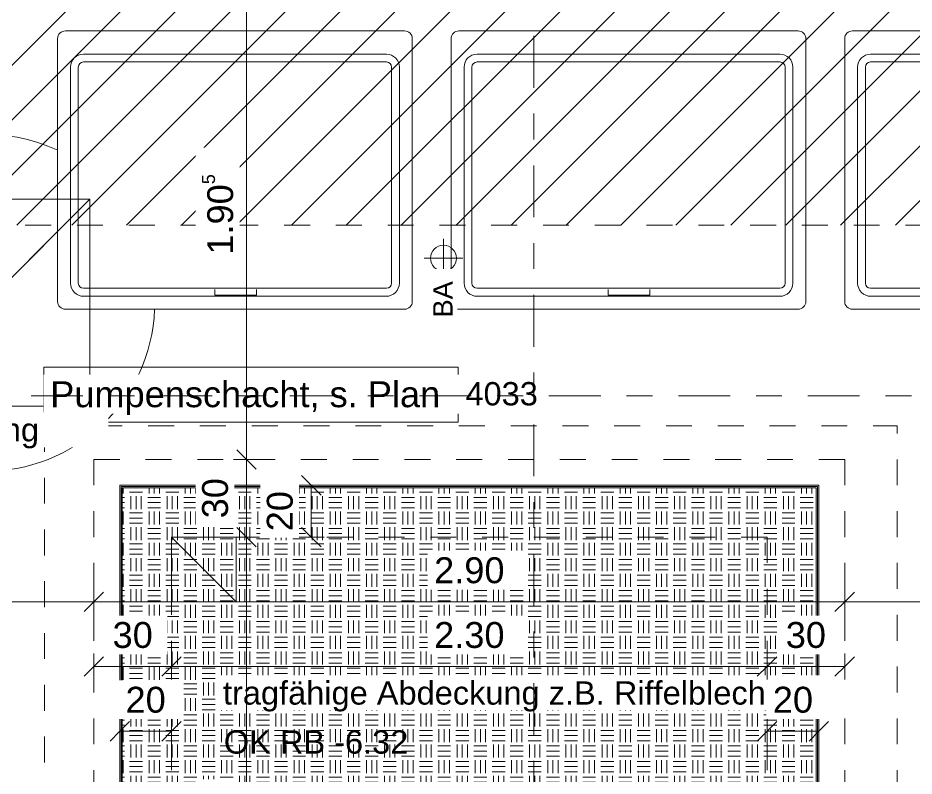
# Model space of a CAD drawing. Header units: metres. Extents: x -35.6 to 33, y -4 to 38.1.
# Drawn here: x -10.211 to -6.75, y -0.676 to 2.252 of the extents above; entities that cross this region are included whole.
import ezdxf

# ---------------------------------------------------------------- set-up
doc = ezdxf.new("R2010")
doc.units = ezdxf.units.M
for name, pattern in [('_Rasterlinie_', [0.375, 0.2, -0.05, 0.075, -0.05]), ('_Verdeckte Linien_', [0.15, 0.1, -0.05]), ('Strichliert - Fein', [0.15, 0.1, -0.05]), ('Strichpunkt - Fein', [0.2, 0.1, -0.05, 0, -0.05])]:
    doc.linetypes.add(name, pattern=pattern)
for name, color, linetype, lineweight in [('A-____-____-DIMS', 7, 'Continuous', 5), ('A-____-____-DIMS-50', 7, 'Continuous', 5), ('A-____-NOTE-TEXT', 7, 'Continuous', 9), ('A-DETL-____-HDLN', 7, '_Verdeckte Linien_', 9), ('A-DETL-GENF-OTLN', 7, 'Continuous', 9), ('A-FLOR-____-OTLN', 7, 'Continuous', 9), ('A-GENM-____-OTLN', 7, 'Continuous', 9), ('G-____-____-DIMS', 7, 'Continuous', 5), ('Q-SPCQ-____-OTLN', 7, 'Continuous', 9), ('S-GRID-____-OTLN', 7, 'Continuous', 5), ('Text', 7, 'Continuous', 5)]:
    doc.layers.add(name, color=color, linetype=linetype, lineweight=lineweight)
doc.styles.add('Arial', font='arial.ttf', dxfattribs={"height": 0.1})
doc.styles.add('Arial_1', font='arial.ttf', dxfattribs={"height": 0.075})
doc.styles.add('Arial_2', font='arial.ttf', dxfattribs={"height": 0.09})
doc.dimstyles.new('SUB_Rohbau_fein', dxfattribs={"dimscale": 0.3048, "dimtxt": 0.102026, "dimasz": 0.246063, "dimexe": 0.164042, "dimexo": 0.0625, "dimgap": 0.123031, "dimtad": 1, "dimdec": 1, "dimlfac": 100, "dimrnd": 0.5, "dimdsep": 46, "dimtxsty": 'Arial', "dimblk1": 'OBLIQUE', "dimblk2": 'OBLIQUE', "dimsah": 1, "dimcen": 0.09, "dimazin": 0, "dimtfac": 1, "dimtdec": 4, "dimtix": 1, "dimtmove": 0, "dimatfit": 3, "dimfxl": 0.164042, "dimfxlon": 1, "dimtvp": 1, "dimtfill": 1, "dimtolj": 1, "dimtzin": 0, "dimarcsym": 2})
doc.dimstyles.new('SUB_Rohbau_fein_1', dxfattribs={"dimscale": 0.3048, "dimtxt": 0.102026, "dimasz": 0.246063, "dimexe": 0.164042, "dimexo": 0.0625, "dimgap": 0.123031, "dimtad": 1, "dimrnd": 0.005, "dimzin": 0, "dimdsep": 46, "dimtxsty": 'Arial', "dimblk1": 'OBLIQUE', "dimblk2": 'OBLIQUE', "dimsah": 1, "dimcen": 0.09, "dimazin": 0, "dimtfac": 1, "dimtdec": 4, "dimtix": 1, "dimtmove": 0, "dimatfit": 3, "dimfxl": 0.164042, "dimfxlon": 1, "dimtvp": 1, "dimtfill": 1, "dimtolj": 1, "dimtzin": 0, "dimarcsym": 2})
doc.dimstyles.new('SUB_Rohbau_fein_6', dxfattribs={"dimscale": 0.3048, "dimtxt": 0.102026, "dimasz": 0.246063, "dimexe": 0.164042, "dimexo": 0.0625, "dimgap": 0.123031, "dimtad": 1, "dimdec": 1, "dimlfac": 100, "dimrnd": 0.5, "dimdsep": 46, "dimtxsty": 'Arial', "dimblk1": 'OBLIQUE', "dimblk2": 'OBLIQUE', "dimsah": 1, "dimcen": 0.09, "dimazin": 0, "dimtfac": 1, "dimtdec": 4, "dimtix": 1, "dimtmove": 0, "dimatfit": 3, "dimfxl": 0.164042, "dimfxlon": 1, "dimtvp": 1, "dimtfill": 1, "dimtolj": 1, "dimtzin": 0, "dimarcsym": 2})
doc.dimstyles.new('SUB_Rohbau_fein_7', dxfattribs={"dimscale": 0.3048, "dimtxt": 0.102026, "dimasz": 0.246063, "dimexe": 0.164042, "dimexo": 0.0625, "dimgap": 0.123031, "dimtad": 1, "dimrnd": 0.005, "dimzin": 0, "dimdsep": 46, "dimtxsty": 'Arial', "dimblk1": 'OBLIQUE', "dimblk2": 'OBLIQUE', "dimsah": 1, "dimcen": 0.09, "dimazin": 0, "dimtfac": 1, "dimtdec": 4, "dimtix": 1, "dimtmove": 0, "dimatfit": 3, "dimfxl": 0.164042, "dimfxlon": 1, "dimtvp": 1, "dimtfill": 1, "dimtolj": 1, "dimtzin": 0, "dimarcsym": 2})
pattern_1 = [(0, (0, 0), (0, 0.12), [0.05, -0.09]), (0, (0, -0.02), (0, 0.12), [0.05, -0.09]), (0, (0, -0.04), (0, 0.12), [0.05, -0.09]), (270, (0.115, 0.005), (-0.14, -9e-18), [0.05, -0.07]), (270, (0.095, 0.005), (-0.14, -9e-18), [0.05, -0.07]), (270, (0.075, 0.005), (-0.14, -9e-18), [0.05, -0.07]), (0, (0.07, -0.06), (0, 0.12), [0.05, -0.09]), (0, (0.07, -0.08), (0, 0.12), [0.05, -0.09]), (0, (0.07, -0.1), (0, 0.12), [0.05, -0.09]), (270, (0.045, -0.055), (-0.14, -9e-18), [0.05, -0.07]), (270, (0.025, -0.055), (-0.14, -9e-18), [0.05, -0.07]), (270, (0.005, -0.055), (-0.14, -9e-18), [0.05, -0.07])]

# ---------------------------------------------------------------- blocks, each defined once
blk = doc.blocks.new('Müllcontainer-1100 L - schwarz-21087214--01_UG_OK_FFB_AF_ro')
at = {"layer": 'Q-SPCQ-____-OTLN'}
for p, q in [((0.655, 0.3), (-0.655, 0.3)), ((-0.685, 0.27), (-0.685, -0.745)), ((0.685, -0.745), (0.685, 0.27)), ((-0.585, 0.21), (0.585, 0.21)), ((0.585, 0.18), (-0.585, 0.18)), ((-0.635, -0.674), (-0.635, 0.16)), ((-0.605, 0.16), (-0.605, -0.674)), ((0.605, -0.674), (0.605, 0.16)), ((0.635, 0.16), (0.635, -0.674)), ((-0.585, -0.694), (0.585, -0.694)), ((0.584, -0.725), (-0.584, -0.725)), ((-0.0783, -0.6986), (-0.0783, -0.7205)), ((-0.0783, -0.7205), (-0.0683, -0.7205)), ((0.0728, -0.7205), (-0.0683, -0.7205)), ((0.0728, -0.7205), (0.0828, -0.7205)), ((0.0828, -0.7205), (0.0828, -0.6986)), ((-0.655, -0.775), (0.655, -0.775))]:
    blk.add_line(p, q, dxfattribs=at)
for centre, radius, start, end in [((-0.655, 0.27), 0.03, 90, 180), ((0.655, 0.27), 0.03, 360, 90), ((-0.585, 0.16), 0.05, 90, 180), ((0.585, 0.16), 0.05, 360, 90), ((-0.585, 0.16), 0.02, 90, 180), ((0.585, 0.16), 0.02, 360, 90), ((-0.584, -0.674), 0.051, 180, 270), ((-0.585, -0.674), 0.02, 180, 270), ((0.584, -0.674), 0.051, 270, 0), ((0.585, -0.674), 0.02, 270, 0), ((-0.655, -0.745), 0.03, 180, 270), ((0.655, -0.745), 0.03, 270, 0)]:
    blk.add_arc(centre, radius, start, end, dxfattribs=at)
blk = doc.blocks.new('Deckenöffnung rechteckig - DS-43010951--01_UG_OK_FFB_AF_ro')
at = {"layer": 'A-DETL-GENF-OTLN', "linetype": 'Strichliert - Fein'}
for p, q in [((-0.125, -0.125), (0.125, 0.125)), ((-0.125, -0.125), (-0.125, 0.125)), ((-0.125, 0.125), (0.125, 0.125)), ((0.125, -0.125), (0.125, 0.125)), ((0.125, -0.125), (-0.125, -0.125))]:
    blk.add_line(p, q, dxfattribs=at)
at = {"layer": 'A-DETL-GENF-OTLN'}
for p, q in [((-0.125, -0.125), (-0.125, 0.125)), ((-0.125, -0.125), (0.125, 0.125)), ((-0.125, 0.125), (0.125, 0.125)), ((0.125, -0.125), (0.125, 0.125)), ((0.125, -0.125), (-0.125, -0.125))]:
    blk.add_line(p, q, dxfattribs=at)
blk = doc.blocks.new('Deckenöffnung rechteckig - DS-41446744--01_UG_OK_FFB_AF_ro')
at = {"layer": 'A-DETL-GENF-OTLN', "linetype": 'Strichliert - Fein'}
for p, q in [((-0.4, -0.4), (0.4, 0.4)), ((-0.4, -0.4), (-0.4, 0.4)), ((-0.4, 0.4), (0.4, 0.4)), ((0.4, -0.4), (0.4, 0.4)), ((0.4, -0.4), (-0.4, -0.4))]:
    blk.add_line(p, q, dxfattribs=at)
at = {"layer": 'A-DETL-GENF-OTLN'}
for p, q in [((-0.4, -0.4), (-0.4, 0.4)), ((-0.4, -0.4), (0.4, 0.4)), ((-0.4, 0.4), (0.4, 0.4)), ((0.4, -0.4), (0.4, 0.4)), ((0.4, -0.4), (-0.4, -0.4))]:
    blk.add_line(p, q, dxfattribs=at)
blk = doc.blocks.new('Schachtabdeckung_rund - Rund-41619066--01_UG_OK_FFB_AF_ro')
at = {"layer": 'A-GENM-____-OTLN'}
for start, end in [(64.921, 180), (180, 357.7894)]:
    blk.add_arc((0, 0), 0.65, start, end, dxfattribs=at)
blk = doc.blocks.new('AM_Riffelblechabdeckung_mit_Einstieg - AM_Riffelblechabdeckung_mit_Einstieg-41849280--01_UG_OK_FFB_AF_ro')
at = {"layer": 'A-GENM-____-OTLN', "true_color": 0x787878}
h = blk.add_hatch(dxfattribs=at)
h.set_pattern_fill('FP_27', color=8, style=0, pattern_type=2)
h.set_pattern_definition(pattern_1)
h.paths.add_polyline_path([(1.3252, 1.24), (-0.2625, 1.24), (-0.2625, 0.1625), (-1.34, 0.1625), (-1.34, -1.24), (1.34, -1.24), (1.34, 1.24)])
h = blk.add_hatch(dxfattribs=at)
h.set_pattern_fill('FP_28', color=8, style=0, pattern_type=2)
h.set_pattern_definition(pattern_1)
h.paths.add_polyline_path([(-1.2743, 1.24), (-1.34, 1.24), (-1.34, 0.1775), (-0.2775, 0.1775), (-0.2775, 1.24), (-0.7544, 1.24)])
at = {"layer": 'A-GENM-____-OTLN'}
for p, q in [((-1.35, 1.25), (-1.35, -1.25)), ((1.35, 1.25), (1.35, -1.25)), ((-1.345, 1.245), (-1.345, 0.1725)), ((-0.2725, 1.245), (-1.345, 1.245)), ((-0.2775, 1.24), (-1.34, 1.24)), ((-1.34, 1.24), (-1.34, 0.1775)), ((-0.2775, 0.1775), (-0.2775, 1.24)), ((-0.2725, 0.1725), (-0.2725, 1.245)), ((-0.2675, 1.245), (-0.2675, 0.1675)), ((1.345, 1.245), (-0.2675, 1.245)), ((1.34, 1.24), (-0.2625, 1.24)), ((-0.2625, 1.24), (-0.2625, 0.1625)), ((1.34, -1.24), (1.34, 1.24)), ((1.345, -1.245), (1.345, 1.245)), ((-1.34, 0.1775), (-0.2775, 0.1775)), ((-0.2725, 0.1725), (-1.345, 0.1725)), ((-1.345, 0.1675), (-1.345, -1.245)), ((-1.345, 0.1675), (-0.2675, 0.1675)), ((-1.34, 0.1625), (-1.34, -1.24)), ((-0.2625, 0.1625), (-1.34, 0.1625)), ((-1.345, -1.245), (1.345, -1.245)), ((-1.34, -1.24), (1.34, -1.24)), ((1.35, -1.25), (-1.35, -1.25))]:
    blk.add_line(p, q, dxfattribs=at)
blk = doc.blocks.new('DE_Detailverweis - mit_Rahmen-56961630--01_UG_OK_FFB_AF_ro')
at = {"layer": 'A-DETL-GENF-OTLN', "color": 30, "linetype": 'Strichpunkt - Fein', "true_color": 0xff8000}
for p, q in [((0, 3.2295), (3.2928, 3.2295)), ((0, 3.2295), (0, 0)), ((3.2928, 0), (3.2928, 3.2295)), ((3.2928, 0), (0, 0))]:
    blk.add_line(p, q, dxfattribs=at)
blk = doc.blocks.new('DIMBLOCK710--01_UG_OK_FFB_AF_ro')
at = {"layer": 'A-____-____-DIMS-50'}
for p, q in [((-12.633, -0.0034), (-12.633, 0.0466)), ((-9.918, -0.0034), (-9.918, 0.0466)), ((-12.633, -0.0034), (-12.5955, 0.0341)), ((-9.918, -0.0034), (-9.8805, 0.0341)), ((-12.633, -0.0034), (-12.6705, -0.0409)), ((-12.633, -0.0034), (-9.918, -0.0034)), ((-12.633, -0.0034), (-12.633, -0.0534)), ((-9.918, -0.0034), (-9.9555, -0.0409)), ((-9.918, -0.0034), (-9.918, -0.0534))]:
    blk.add_line(p, q, dxfattribs=at)
at = {"layer": 'A-____-____-DIMS-50', "color": 0, "insert": (-11.4372, 0.1686), "char_height": 0.1, "width": 0.388091, "attachment_point": 1, "line_spacing_factor": 0.941778, "style": 'Arial', "bg_fill": 3, "box_fill_scale": 1.25, "bg_fill_color": 256, "bg_fill_true_color": 13158600, "bg_fill_transparency": 0}
blk.add_mtext('2.71\\A2\\H0.5x;\\S5^  ;\\H2x;', dxfattribs=at)
blk = doc.blocks.new('_Oblique')
at = {"color": 0, "linetype": 'ByBlock', "lineweight": -2}
blk.add_line((-0.5, -0.5), (0.5, 0.5), dxfattribs=at)
blk = doc.blocks.new('DIMBLOCK711--01_UG_OK_FFB_AF_ro')
at = {"layer": 'A-____-____-DIMS-50'}
for p, q in [((-9.918, -0.0034), (-9.918, 0.0466)), ((-7.018, -0.0034), (-7.018, 0.0466)), ((-9.918, -0.0034), (-9.8805, 0.0341)), ((-7.018, -0.0034), (-6.9805, 0.0341)), ((-9.918, -0.0034), (-9.9555, -0.0409)), ((-9.918, -0.0034), (-7.018, -0.0034)), ((-9.918, -0.0034), (-9.918, -0.0534)), ((-7.018, -0.0034), (-7.0555, -0.0409)), ((-7.018, -0.0034), (-7.018, -0.0534))]:
    blk.add_line(p, q, dxfattribs=at)
at = {"layer": 'A-____-____-DIMS-50', "color": 0, "insert": (-8.6037, 0.1686), "char_height": 0.1, "width": 0.325653, "attachment_point": 1, "line_spacing_factor": 0.941778, "style": 'Arial', "bg_fill": 3, "box_fill_scale": 1.25, "bg_fill_color": 256, "bg_fill_true_color": 13158600, "bg_fill_transparency": 0}
blk.add_mtext('2.90', dxfattribs=at)
blk = doc.blocks.new('DIMBLOCK712--01_UG_OK_FFB_AF_ro')
at = {"layer": 'A-____-____-DIMS-50'}
for p, q in [((-7.018, -0.0034), (-7.018, 0.0466)), ((-3.978, -0.0034), (-3.978, 0.0466)), ((-7.018, -0.0034), (-6.9805, 0.0341)), ((-3.978, -0.0034), (-3.9405, 0.0341)), ((-7.018, -0.0034), (-7.0555, -0.0409)), ((-7.018, -0.0034), (-3.978, -0.0034)), ((-7.018, -0.0034), (-7.018, -0.0534)), ((-3.978, -0.0034), (-4.0155, -0.0409)), ((-3.978, -0.0034), (-3.978, -0.0534))]:
    blk.add_line(p, q, dxfattribs=at)
at = {"layer": 'A-____-____-DIMS-50', "color": 0, "insert": (-5.6337, 0.1686), "char_height": 0.1, "width": 0.325653, "attachment_point": 1, "line_spacing_factor": 0.941778, "style": 'Arial', "bg_fill": 3, "box_fill_scale": 1.25, "bg_fill_color": 256, "bg_fill_true_color": 13158600, "bg_fill_transparency": 0}
blk.add_mtext('3.04', dxfattribs=at)
blk = doc.blocks.new('DIMBLOCK713--01_UG_OK_FFB_AF_ro')
at = {"layer": 'A-____-____-DIMS-50'}
for p, q in [((-9.328, 0.2466), (-9.3655, 0.2841)), ((-9.328, 0.2466), (-9.378, 0.2466)), ((-9.328, -2.0534), (-9.328, 0.2466)), ((-9.328, 0.2466), (-9.2905, 0.2091)), ((-9.328, 0.2466), (-9.278, 0.2466)), ((-9.328, -2.0534), (-9.3655, -2.0159)), ((-9.328, -2.0534), (-9.378, -2.0534)), ((-9.328, -2.0534), (-9.2905, -2.0909)), ((-9.328, -2.0534), (-9.278, -2.0534))]:
    blk.add_line(p, q, dxfattribs=at)
at = {"layer": 'A-____-____-DIMS-50', "color": 0, "insert": (-9.5, -1.0391), "char_height": 0.1, "width": 0.325653, "attachment_point": 1, "rotation": 90, "line_spacing_factor": 0.941778, "style": 'Arial', "bg_fill": 3, "box_fill_scale": 1.25, "bg_fill_color": 256, "bg_fill_true_color": 13158600, "bg_fill_transparency": 0}
blk.add_mtext('2.30', dxfattribs=at)
blk = doc.blocks.new('DIMBLOCK714--01_UG_OK_FFB_AF_ro')
at = {"layer": 'A-____-____-DIMS-50'}
for p, q in [((-9.328, 0.5466), (-9.3655, 0.5841)), ((-9.328, 0.5466), (-9.378, 0.5466)), ((-9.328, 0.2466), (-9.328, 0.5466)), ((-9.328, 0.5466), (-9.2905, 0.5091)), ((-9.328, 0.5466), (-9.278, 0.5466)), ((-9.328, 0.2466), (-9.3655, 0.2841)), ((-9.328, 0.2466), (-9.378, 0.2466)), ((-9.328, 0.2466), (-9.2905, 0.2091)), ((-9.328, 0.2466), (-9.278, 0.2466))]:
    blk.add_line(p, q, dxfattribs=at)
at = {"layer": 'A-____-____-DIMS-50', "color": 0, "insert": (-9.5, 0.319), "char_height": 0.1, "width": 0.186088, "attachment_point": 1, "rotation": 90, "line_spacing_factor": 0.941778, "style": 'Arial', "bg_fill": 3, "box_fill_scale": 1.25, "bg_fill_color": 256, "bg_fill_true_color": 13158600, "bg_fill_transparency": 0}
blk.add_mtext('30', dxfattribs=at)
blk = doc.blocks.new('DIMBLOCK715--01_UG_OK_FFB_AF_ro')
at = {"layer": 'A-____-____-DIMS-50'}
for p, q in [((-9.328, 2.4516), (-9.3655, 2.4891)), ((-9.328, 2.4516), (-9.378, 2.4516)), ((-9.328, 0.5466), (-9.328, 2.4516)), ((-9.328, 2.4516), (-9.2905, 2.4141)), ((-9.328, 2.4516), (-9.278, 2.4516)), ((-9.328, 0.5466), (-9.3655, 0.5841)), ((-9.328, 0.5466), (-9.378, 0.5466)), ((-9.328, 0.5466), (-9.2905, 0.5091)), ((-9.328, 0.5466), (-9.278, 0.5466))]:
    blk.add_line(p, q, dxfattribs=at)
at = {"layer": 'A-____-____-DIMS-50', "color": 0, "insert": (-9.5, 1.3374), "char_height": 0.1, "width": 0.388091, "attachment_point": 1, "rotation": 90, "line_spacing_factor": 0.941778, "style": 'Arial', "bg_fill": 3, "box_fill_scale": 1.25, "bg_fill_color": 256, "bg_fill_true_color": 13158600, "bg_fill_transparency": 0}
blk.add_mtext('1.90\\A2\\H0.5x;\\S5^  ;\\H2x;', dxfattribs=at)
blk = doc.blocks.new('DIMBLOCK1212--01_UG_OK_FFB_AF_ro')
at = {"layer": 'A-____-____-DIMS-50'}
for p, q in [((-9.918, -0.2534), (-9.918, -0.2034)), ((-9.618, -0.2534), (-9.618, -0.2034)), ((-9.918, -0.2534), (-9.8805, -0.2159)), ((-9.618, -0.2534), (-9.5805, -0.2159)), ((-9.918, -0.2534), (-9.9555, -0.2909)), ((-9.918, -0.2534), (-9.618, -0.2534)), ((-9.918, -0.2534), (-9.918, -0.3034)), ((-9.618, -0.2534), (-9.6555, -0.2909)), ((-9.618, -0.2534), (-9.618, -0.3034))]:
    blk.add_line(p, q, dxfattribs=at)
at = {"layer": 'A-____-____-DIMS-50', "color": 0, "insert": (-9.8456, -0.0814), "char_height": 0.1, "width": 0.186088, "attachment_point": 1, "line_spacing_factor": 0.941778, "style": 'Arial', "bg_fill": 3, "box_fill_scale": 1.25, "bg_fill_color": 256, "bg_fill_true_color": 13158600, "bg_fill_transparency": 0}
blk.add_mtext('30', dxfattribs=at)
blk = doc.blocks.new('DIMBLOCK1213--01_UG_OK_FFB_AF_ro')
at = {"layer": 'A-____-____-DIMS-50'}
for p, q in [((-9.618, -0.2534), (-9.618, -0.2034)), ((-7.318, -0.2534), (-7.318, -0.2034)), ((-9.618, -0.2534), (-9.5805, -0.2159)), ((-7.318, -0.2534), (-7.2805, -0.2159)), ((-9.618, -0.2534), (-9.6555, -0.2909)), ((-9.618, -0.2534), (-7.318, -0.2534)), ((-9.618, -0.2534), (-9.618, -0.3034)), ((-7.318, -0.2534), (-7.3555, -0.2909)), ((-7.318, -0.2534), (-7.318, -0.3034))]:
    blk.add_line(p, q, dxfattribs=at)
at = {"layer": 'A-____-____-DIMS-50', "color": 0, "insert": (-8.6037, -0.0814), "char_height": 0.1, "width": 0.325653, "attachment_point": 1, "line_spacing_factor": 0.941778, "style": 'Arial', "bg_fill": 3, "box_fill_scale": 1.25, "bg_fill_color": 256, "bg_fill_true_color": 13158600, "bg_fill_transparency": 0}
blk.add_mtext('2.30', dxfattribs=at)
blk = doc.blocks.new('DIMBLOCK1214--01_UG_OK_FFB_AF_ro')
at = {"layer": 'A-____-____-DIMS-50'}
for p, q in [((-7.318, -0.2534), (-7.318, -0.2034)), ((-7.018, -0.2534), (-7.018, -0.2034)), ((-7.318, -0.2534), (-7.2805, -0.2159)), ((-7.018, -0.2534), (-6.9805, -0.2159)), ((-7.318, -0.2534), (-7.3555, -0.2909)), ((-7.318, -0.2534), (-7.018, -0.2534)), ((-7.318, -0.2534), (-7.318, -0.3034)), ((-7.018, -0.2534), (-7.0555, -0.2909)), ((-7.018, -0.2534), (-7.018, -0.3034))]:
    blk.add_line(p, q, dxfattribs=at)
at = {"layer": 'A-____-____-DIMS-50', "color": 0, "insert": (-7.2456, -0.0814), "char_height": 0.1, "width": 0.186088, "attachment_point": 1, "line_spacing_factor": 0.941778, "style": 'Arial', "bg_fill": 3, "box_fill_scale": 1.25, "bg_fill_color": 256, "bg_fill_true_color": 13158600, "bg_fill_transparency": 0}
blk.add_mtext('30', dxfattribs=at)
blk = doc.blocks.new('DIMBLOCK1215--01_UG_OK_FFB_AF_ro')
at = {"layer": 'A-____-____-DIMS-50'}
for p, q in [((-9.818, -0.5034), (-9.818, -0.4534)), ((-9.818, -0.5034), (-9.7805, -0.4659)), ((-9.618, -0.5034), (-9.618, -0.4534)), ((-9.618, -0.5034), (-9.5805, -0.4659)), ((-9.818, -0.5034), (-9.8555, -0.5409)), ((-9.818, -0.5034), (-9.618, -0.5034)), ((-9.818, -0.5034), (-9.818, -0.5534)), ((-9.618, -0.5034), (-9.6555, -0.5409)), ((-9.618, -0.5034), (-9.618, -0.5534))]:
    blk.add_line(p, q, dxfattribs=at)
at = {"layer": 'A-____-____-DIMS-50', "color": 0, "insert": (-9.7956, -0.3314), "char_height": 0.1, "width": 0.186088, "attachment_point": 1, "line_spacing_factor": 0.941778, "style": 'Arial', "bg_fill": 3, "box_fill_scale": 1.25, "bg_fill_color": 256, "bg_fill_true_color": 13158600, "bg_fill_transparency": 0}
blk.add_mtext('20', dxfattribs=at)
blk = doc.blocks.new('DIMBLOCK1216--01_UG_OK_FFB_AF_ro')
at = {"layer": 'A-____-____-DIMS-50'}
for p, q in [((-7.318, -0.5034), (-7.318, -0.4534)), ((-7.318, -0.5034), (-7.2805, -0.4659)), ((-7.118, -0.5034), (-7.118, -0.4534)), ((-7.118, -0.5034), (-7.0805, -0.4659)), ((-7.318, -0.5034), (-7.3555, -0.5409)), ((-7.318, -0.5034), (-7.118, -0.5034)), ((-7.318, -0.5034), (-7.318, -0.5534)), ((-7.118, -0.5034), (-7.1555, -0.5409)), ((-7.118, -0.5034), (-7.118, -0.5534))]:
    blk.add_line(p, q, dxfattribs=at)
at = {"layer": 'A-____-____-DIMS-50', "color": 0, "insert": (-7.2956, -0.3314), "char_height": 0.1, "width": 0.186088, "attachment_point": 1, "line_spacing_factor": 0.941778, "style": 'Arial', "bg_fill": 3, "box_fill_scale": 1.25, "bg_fill_color": 256, "bg_fill_true_color": 13158600, "bg_fill_transparency": 0}
blk.add_mtext('20', dxfattribs=at)
blk = doc.blocks.new('DIMBLOCK1217--01_UG_OK_FFB_AF_ro')
at = {"layer": 'A-____-____-DIMS-50'}
for p, q in [((-9.078, 0.4466), (-9.1155, 0.4841)), ((-9.078, 0.4466), (-9.128, 0.4466)), ((-9.078, 0.2466), (-9.078, 0.4466)), ((-9.078, 0.4466), (-9.0405, 0.4091)), ((-9.078, 0.4466), (-9.028, 0.4466)), ((-9.078, 0.2466), (-9.1155, 0.2841)), ((-9.078, 0.2466), (-9.128, 0.2466)), ((-9.078, 0.2466), (-9.0405, 0.2091)), ((-9.078, 0.2466), (-9.028, 0.2466))]:
    blk.add_line(p, q, dxfattribs=at)
at = {"layer": 'A-____-____-DIMS-50', "color": 0, "insert": (-9.25, 0.269), "char_height": 0.1, "width": 0.186088, "attachment_point": 1, "rotation": 90, "line_spacing_factor": 0.941778, "style": 'Arial', "bg_fill": 3, "box_fill_scale": 1.25, "bg_fill_color": 256, "bg_fill_true_color": 13158600, "bg_fill_transparency": 0}
blk.add_mtext('20', dxfattribs=at)

msp = doc.modelspace()

# ---------------------------------------------------------------- hatches: boundary and pattern name
at = {"layer": 'A-DETL-GENF-OTLN', "true_color": 0xff00ff}
h = msp.add_hatch(dxfattribs=at)
h.set_pattern_fill('FP_36', color=6, style=0, pattern_type=2)
h.set_pattern_definition([(45, (0, 0), (-0.106066, 0.106066), [])])
h.paths.add_polyline_path([(-4.0742, 1.4516), (-2.728, 1.4516), (-2.728, 6.8016), (4.502, 6.8016), (4.502, 12.6516), (-13.983, 12.6516), (-13.983, 1.4516), (-4.128, 1.4516)])
h.paths.add_polyline_path([(-9.728, 2.8516), (-9.728, 4.7016), (-9.278, 4.7016), (-9.648, 4.6216), (-9.7203, 3.0217)])
h.paths.add_polyline_path([(-4.768, 9.9916), (-4.768, 11.2516), (-4.128, 11.2516), (-4.688, 11.1716), (-4.7103, 10.8428)])

# ---------------------------------------------------------------- linework, layer by layer
at = {"layer": 'A-____-NOTE-TEXT', "lineweight": 5}
for p, q in [((-8.5677, 1.3987), (-8.5677, 1.2487)), ((-8.6427, 1.3237), (-8.4927, 1.3237))]:
    msp.add_line(p, q, dxfattribs=at)
at = {"layer": 'A-____-NOTE-TEXT', "color": 30, "lineweight": 5, "true_color": 0xff8000, "flags": 128}
msp.add_lwpolyline([(-10.1116, 0.9023), (-8.5106, 0.9023), (-8.5106, 0.6903), (-10.1116, 0.6903)], close=True, dxfattribs=at)
at = {"layer": 'A-____-NOTE-TEXT', "lineweight": 5}
msp.add_circle((-8.5677, 1.3237), 0.05, dxfattribs=at)
at = {"layer": 'A-DETL-____-HDLN'}
for p, q in [((-13.983, 1.4516), (-2.728, 1.4516)), ((-9.918, 0.5466), (-7.018, 0.5466)), ((-9.918, -2.3534), (-9.918, 0.5466)), ((-7.018, 0.5466), (-7.018, -2.0534)), ((-7.318, 0.2466), (-9.618, 0.2466)), ((-9.618, 0.2466), (-9.618, -2.0534)), ((-7.318, -2.0534), (-7.318, 0.2466))]:
    msp.add_line(p, q, dxfattribs=at)
at = {"layer": 'A-FLOR-____-OTLN'}
for p, q in [((-9.818, -2.0534), (-9.818, 0.4466)), ((-9.818, 0.4466), (-7.118, 0.4466)), ((-7.118, 0.4466), (-7.118, -2.0534))]:
    msp.add_line(p, q, dxfattribs=at)
for start, end in [(64.921, 180), (180, 357.7894)]:
    msp.add_arc((-10.333, 1.1516), 0.65, start, end, dxfattribs=at)

# ---------------------------------------------------------------- block references
at = {"layer": 'A-DETL-GENF-OTLN', "color": 30, "true_color": 0xff8000}
msp.add_blockref('DE_Detailverweis - mit_Rahmen-56961630--01_UG_OK_FFB_AF_ro', (-10.108, -2.5534), dxfattribs=at)
at = {"layer": 'A-DETL-GENF-OTLN', "rotation": 89.9999999999999}
msp.add_blockref('Deckenöffnung rechteckig - DS-43010951--01_UG_OK_FFB_AF_ro', (-9.493, 0.1216), dxfattribs=at)
at = {"layer": 'A-GENM-____-OTLN'}
for name in ['Schachtabdeckung_rund - Rund-41619066--01_UG_OK_FFB_AF_ro', 'Deckenöffnung rechteckig - DS-41446744--01_UG_OK_FFB_AF_ro']:
    msp.add_blockref(name, (-10.333, 1.1516), dxfattribs=at)
at = {"layer": 'A-GENM-____-OTLN', "rotation": 180}
msp.add_blockref('AM_Riffelblechabdeckung_mit_Einstieg - AM_Riffelblechabdeckung_mit_Einstieg-41849280--01_UG_OK_FFB_AF_ro', (-8.468, -0.8034), dxfattribs=at)
at = {"layer": 'Q-SPCQ-____-OTLN'}
for p in [(-9.373, 1.9016), (-7.853, 1.9016), (-6.333, 1.9016)]:
    msp.add_blockref('Müllcontainer-1100 L - schwarz-21087214--01_UG_OK_FFB_AF_ro', p, dxfattribs=at)

# ---------------------------------------------------------------- texts
at = {"layer": 'G-____-____-DIMS', "insert": (-9.416, -0.4996), "char_height": 0.09, "width": 0.851706, "attachment_point": 1, "line_spacing_factor": 0.941778, "style": 'Arial_2'}
msp.add_mtext('OK RB -6.32', dxfattribs=at)

# ---------------------------------------------------------------- next in the draw order: texts
at = {"layer": 'A-____-NOTE-TEXT', "lineweight": 5, "insert": (-8.6074, 1.0949), "char_height": 0.075, "width": 0.168354, "attachment_point": 1, "rotation": 90, "style": 'Arial_1', "bg_fill": 3, "box_fill_scale": 1.25, "bg_fill_color": 256, "bg_fill_true_color": 13158600, "bg_fill_transparency": 0}
msp.add_mtext('BA', dxfattribs=at)
at = {"layer": 'A-____-NOTE-TEXT', "color": 30, "lineweight": 5, "true_color": 0xff8000, "insert": (-10.0866, 0.8483), "char_height": 0.1, "width": 1.875949, "attachment_point": 1, "style": 'Arial', "bg_fill": 3, "box_fill_scale": 1.25, "bg_fill_color": 256, "bg_fill_true_color": 13158600, "bg_fill_transparency": 0}
msp.add_mtext('Pumpenschacht, s. Plan', dxfattribs=at)

# ---------------------------------------------------------------- next in the draw order: dimensions: what is measured, and where the dimension line sits
at = {"layer": 'A-____-____-DIMS'}
dim = msp.add_linear_dim(base=(-9.918, -0.0034), p1=(-12.633, 0.0466), p2=(-9.918, 0.0466), text='\\A1;2.71\\Q;{\\A1;{\\H0.5x;\\S5^ ;}}', dimstyle='SUB_Rohbau_fein_1', override={"dimpost": '<>', "dimfxl": 2.715}, dxfattribs=at)
dim.commit()
dim.dimension.update_dxf_attribs({"geometry": 'DIMBLOCK710--01_UG_OK_FFB_AF_ro', "text_midpoint": (-11.2755, 0.0843)})

# ---------------------------------------------------------------- next in the draw order: texts
at = {"layer": 'A-____-NOTE-TEXT', "color": 30, "lineweight": 5, "true_color": 0xff8000, "insert": (-10.0866, 0.8483), "char_height": 0.1, "width": 1.875949, "attachment_point": 1, "style": 'Arial', "bg_fill": 3, "box_fill_scale": 1.25, "bg_fill_color": 256, "bg_fill_true_color": 13158600, "bg_fill_transparency": 0}
msp.add_mtext('Pumpenschacht, s. Plan', dxfattribs=at)

# ---------------------------------------------------------------- next in the draw order: linework, layer by layer
at = {"layer": 'S-GRID-____-OTLN', "color": 8, "linetype": '_Rasterlinie_', "true_color": 0x808080}
for p, q in [((-8.218, -3.518), (-8.218, 33.6425)), ((-34.6604, 0.7916), (18.2196, 0.7916))]:
    msp.add_line(p, q, dxfattribs=at)

# ---------------------------------------------------------------- next in the draw order: texts
at = {"layer": 'Text', "color": 30, "true_color": 0xff8000, "insert": (-8.4827, 0.8452), "char_height": 0.09, "width": 0.336709, "attachment_point": 1, "style": 'Arial_2'}
msp.add_mtext('4033', dxfattribs=at)
at = {"layer": 'Text', "insert": (-11.199, 0.7059), "char_height": 0.09, "width": 1.314768, "attachment_point": 1, "style": 'Arial_2', "bg_fill": 3, "box_fill_scale": 1.25, "bg_fill_color": 256, "bg_fill_true_color": 13158600, "bg_fill_transparency": 0}
msp.add_mtext('Schachtabdeckung ', dxfattribs=at)

# ---------------------------------------------------------------- next in the draw order: texts
at = {"layer": 'Text', "insert": (-9.4192, -0.3103), "char_height": 0.09, "width": 2.453164, "attachment_point": 1, "style": 'Arial_2', "bg_fill": 3, "box_fill_scale": 1.25, "bg_fill_color": 256, "bg_fill_true_color": 13158600, "bg_fill_transparency": 0}
msp.add_mtext('tragfähige Abdeckung z.B. Riffelblech', dxfattribs=at)

# ---------------------------------------------------------------- next in the draw order: dimensions: what is measured, and where the dimension line sits
at = {"layer": 'A-____-____-DIMS'}
dim = msp.add_linear_dim(base=(-7.018, -0.0034), p1=(-9.918, 0.0466), p2=(-7.018, 0.0466), dimstyle='SUB_Rohbau_fein_1', override={"dimpost": '<>', "dimfxl": 2.9}, dxfattribs=at)
dim.commit()
dim.dimension.update_dxf_attribs({"geometry": 'DIMBLOCK711--01_UG_OK_FFB_AF_ro', "text_midpoint": (-8.468, 0.0851)})

# ---------------------------------------------------------------- next in the draw order: dimensions: what is measured, and where the dimension line sits
dim = msp.add_linear_dim(base=(-9.328, 0.2466), p1=(-9.378, -2.0534), p2=(-9.378, 0.2466), angle=90, dimstyle='SUB_Rohbau_fein_1', override={"dimpost": '<>', "dimfxl": 2.300004}, dxfattribs=at)
dim.commit()
dim.dimension.update_dxf_attribs({"geometry": 'DIMBLOCK713--01_UG_OK_FFB_AF_ro', "text_midpoint": (-9.4166, -0.9034)})
for base, p1, p2, dimstyle, override, picture, middle in [((-3.978, -0.0034), (-7.018, 0.0466), (-3.978, 0.0466), 'SUB_Rohbau_fein_1', {"dimpost": '<>', "dimfxl": 3.04}, 'DIMBLOCK712--01_UG_OK_FFB_AF_ro', (-5.498, 0.0852)), ((-9.618, -0.2534), (-9.918, -0.2034), (-9.618, -0.2034), 'SUB_Rohbau_fein_6', {"dimpost": '<>', "dimfxl": 0.3}, 'DIMBLOCK1212--01_UG_OK_FFB_AF_ro', (-9.768, -0.1648))]:
    dim = msp.add_linear_dim(base=base, p1=p1, p2=p2, dimstyle=dimstyle, override=override, dxfattribs=at)
    dim.commit()
    dim.dimension.update_dxf_attribs({"geometry": picture, "text_midpoint": middle})

# ---------------------------------------------------------------- next in the draw order: dimensions: what is measured, and where the dimension line sits
dim = msp.add_linear_dim(base=(-9.328, 0.5466), p1=(-9.378, 0.2466), p2=(-9.378, 0.5466), angle=90, dimstyle='SUB_Rohbau_fein', override={"dimpost": '<>', "dimfxl": 0.3}, dxfattribs=at)
dim.commit()
dim.dimension.update_dxf_attribs({"geometry": 'DIMBLOCK714--01_UG_OK_FFB_AF_ro', "text_midpoint": (-9.4166, 0.3966)})
dim = msp.add_linear_dim(base=(-7.318, -0.2534), p1=(-9.618, -0.2034), p2=(-7.318, -0.2034), dimstyle='SUB_Rohbau_fein_7', override={"dimpost": '<>', "dimfxl": 2.3}, dxfattribs=at)
dim.commit()
dim.dimension.update_dxf_attribs({"geometry": 'DIMBLOCK1213--01_UG_OK_FFB_AF_ro', "text_midpoint": (-8.468, -0.1648)})

# ---------------------------------------------------------------- next in the draw order: linework, layer by layer
at = {"layer": 'S-GRID-____-OTLN', "color": 8, "linetype": '_Rasterlinie_', "true_color": 0x808080}
msp.add_line((-8.218, -3.518), (-8.218, 33.6425), dxfattribs=at)

# ---------------------------------------------------------------- next in the draw order: dimensions: what is measured, and where the dimension line sits
at = {"layer": 'A-____-____-DIMS'}
dim = msp.add_linear_dim(base=(-9.328, 2.4516), p1=(-9.378, 0.5466), p2=(-9.378, 2.4516), angle=90, text='\\A1;1.90\\Q;{\\A1;{\\H0.5x;\\S5^ ;}}', dimstyle='SUB_Rohbau_fein_1', override={"dimpost": '<>', "dimfxl": 1.904996}, dxfattribs=at)
dim.commit()
dim.dimension.update_dxf_attribs({"geometry": 'DIMBLOCK715--01_UG_OK_FFB_AF_ro', "text_midpoint": (-9.4166, 1.4991)})
dim = msp.add_linear_dim(base=(-9.078, 0.4466), p1=(-9.128, 0.2466), p2=(-9.128, 0.4466), angle=90, dimstyle='SUB_Rohbau_fein_6', override={"dimpost": '<>', "dimfxl": 0.2}, dxfattribs=at)
dim.commit()
dim.dimension.update_dxf_attribs({"geometry": 'DIMBLOCK1217--01_UG_OK_FFB_AF_ro', "text_midpoint": (-9.1666, 0.3466)})
for base, p1, p2, override, picture, middle in [((-7.018, -0.2534), (-7.318, -0.2034), (-7.018, -0.2034), {"dimpost": '<>', "dimfxl": 0.3}, 'DIMBLOCK1214--01_UG_OK_FFB_AF_ro', (-7.168, -0.1648)), ((-9.618, -0.5034), (-9.818, -0.4534), (-9.618, -0.4534), {"dimpost": '<>', "dimfxl": 0.2}, 'DIMBLOCK1215--01_UG_OK_FFB_AF_ro', (-9.718, -0.4149))]:
    dim = msp.add_linear_dim(base=base, p1=p1, p2=p2, dimstyle='SUB_Rohbau_fein_6', override=override, dxfattribs=at)
    dim.commit()
    dim.dimension.update_dxf_attribs({"geometry": picture, "text_midpoint": middle})

# ---------------------------------------------------------------- next in the draw order: dimensions: what is measured, and where the dimension line sits
dim = msp.add_linear_dim(base=(-7.118, -0.5034), p1=(-7.318, -0.4534), p2=(-7.118, -0.4534), dimstyle='SUB_Rohbau_fein_6', override={"dimpost": '<>', "dimfxl": 0.2}, dxfattribs=at)
dim.commit()
dim.dimension.update_dxf_attribs({"geometry": 'DIMBLOCK1216--01_UG_OK_FFB_AF_ro', "text_midpoint": (-7.218, -0.4149)})

doc.saveas('drawing.dxf')
